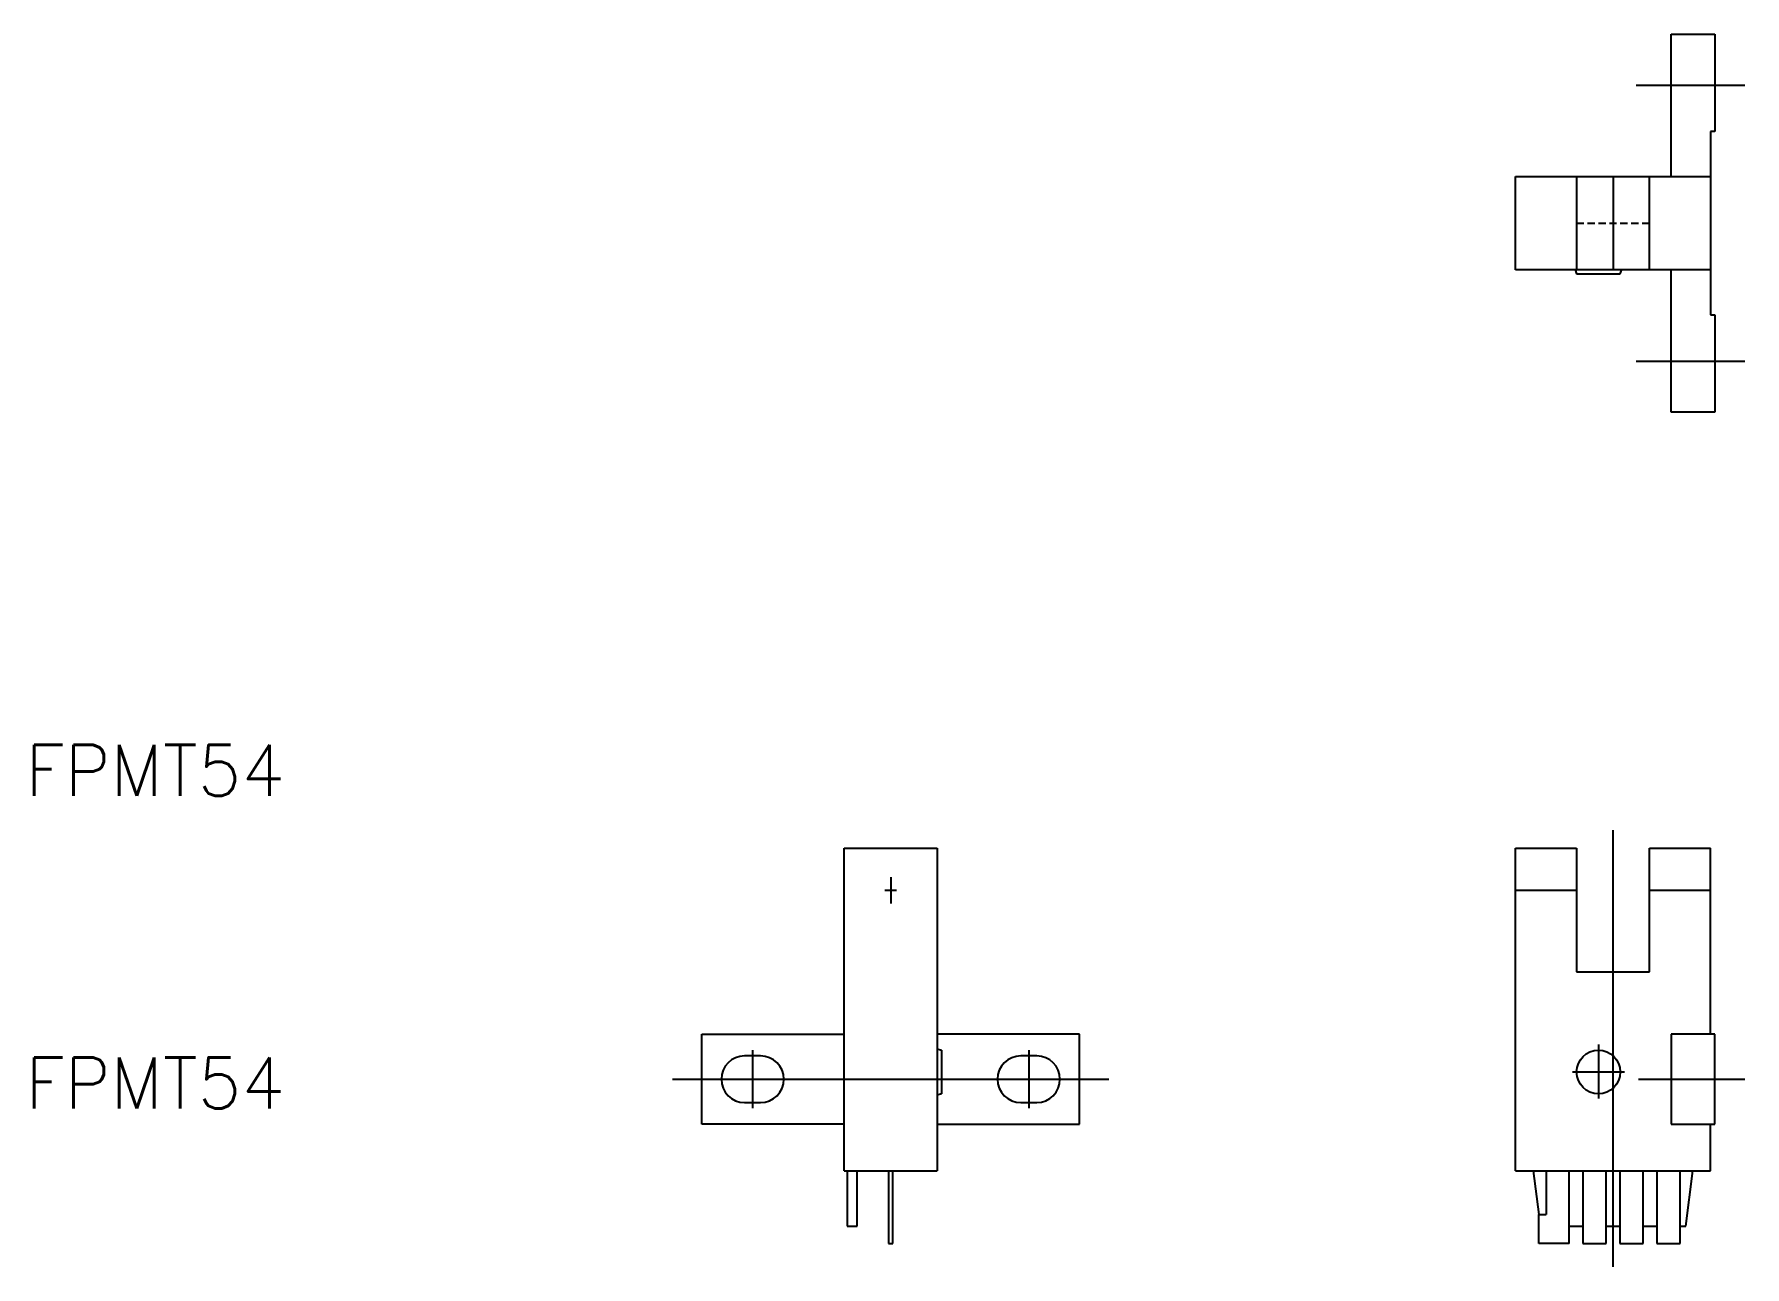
# Model space of a CAD drawing. Extents: x -58 to 59, y 24 to 108.
import ezdxf

# ---------------------------------------------------------------- set-up
doc = ezdxf.new("R2010")
doc.units = 0
doc.linetypes.add('CENTER', pattern=[50.8, 31.75, -6.35, 6.35, -6.35])
doc.linetypes.add('DASHED', pattern=[0.75, 0.5, -0.25])
doc.layers.get('0').update_dxf_attribs({"linetype": 'CONTINUOUS'})
doc.layers.add('CENTER', color=1, linetype='CENTER')
doc.styles.get("Standard").update_dxf_attribs({"font": 'txt.shx'})

msp = doc.modelspace()

# ---------------------------------------------------------------- linework, layer by layer
at = {"linetype": 'CONTINUOUS'}
for p, q in [((54.365049, 98.546766), (54.365049, 108.346766)), ((54.365049, 108.346766), (57.365049, 108.346766)), ((57.365049, 108.346766), (57.365049, 101.646766)), ((57.065049, 101.646766), (57.065049, 89.046766)), ((57.365049, 101.646766), (57.065049, 101.646766)), ((43.665049, 98.546766), (57.065049, 98.546766)), ((43.665049, 92.146766), (43.665049, 98.546766)), ((47.865049, 98.546766), (47.865049, 92.146766)), ((52.865049, 92.146766), (52.865049, 98.546766)), ((57.065049, 92.146766), (43.665049, 92.146766)), ((47.765049, 92.149568), (47.865049, 91.849568)), ((47.865049, 91.849568), (50.865049, 91.849568)), ((50.865049, 91.849568), (50.965049, 92.149568)), ((54.365049, 82.346766), (54.365049, 92.146766)), ((57.065049, 89.046766), (57.365049, 89.046766)), ((57.365049, 89.046766), (57.365049, 82.346766)), ((57.365049, 82.346766), (54.365049, 82.346766)), ((-2.534951, 30.146766), (-2.534951, 52.346766)), ((-2.534951, 52.346766), (3.865049, 52.346766)), ((3.865049, 52.346766), (3.865049, 30.146766)), ((43.665049, 30.146766), (43.665049, 52.346766)), ((43.665049, 52.346766), (47.865049, 52.346766)), ((47.865049, 52.346766), (47.865049, 43.846766)), ((52.865049, 43.846766), (52.865049, 52.346766)), ((52.865049, 52.346766), (57.065049, 52.346766)), ((57.065049, 39.546766), (57.065049, 52.346766)), ((43.665049, 49.446766), (47.865049, 49.446766)), ((52.865049, 49.446766), (57.065049, 49.446766)), ((47.865049, 43.846766), (52.865049, 43.846766)), ((-12.334951, 39.546766), (-2.534951, 39.546766)), ((-12.334951, 33.346766), (-12.334951, 39.546766)), ((13.665049, 39.546766), (3.865049, 39.546766)), ((13.665049, 33.346766), (13.665049, 39.546766)), ((54.365049, 39.546766), (54.365049, 33.346766)), ((57.365049, 39.546766), (54.365049, 39.546766)), ((57.365049, 33.346766), (57.365049, 39.546766)), ((-8.284951, 38.046766), (-9.384951, 38.046766)), ((3.865049, 38.546766), (4.165049, 38.446766)), ((4.165049, 38.446766), (4.165049, 35.446766)), ((10.715049, 38.046766), (9.615049, 38.046766)), ((4.165049, 35.446766), (3.865049, 35.346766)), ((-9.384951, 34.846766), (-8.284951, 34.846766)), ((9.615049, 34.846766), (10.715049, 34.846766)), ((-2.534951, 33.346766), (-12.334951, 33.346766)), ((3.865049, 33.346766), (13.665049, 33.346766)), ((54.365049, 33.346766), (57.365049, 33.346766)), ((57.065049, 30.146766), (57.065049, 33.346766)), ((-2.534951, 30.146766), (3.865049, 30.146766)), ((-2.334951, 30.146766), (-2.334951, 26.346766)), ((-1.634951, 26.346766), (-1.634951, 30.146766)), ((0.515049, 30.146766), (0.515049, 25.146766)), ((0.815049, 25.146766), (0.815049, 30.146766)), ((43.665049, 30.146766), (57.065049, 30.146766)), ((44.865049, 30.146766), (45.259786, 27.146766)), ((45.755049, 30.146766), (45.755049, 27.146766)), ((47.355049, 25.146766), (47.355049, 30.146766)), ((48.295049, 30.146766), (48.295049, 25.146766)), ((49.895049, 25.146766), (49.895049, 30.146766)), ((50.835049, 30.146766), (50.835049, 25.146766)), ((52.435049, 25.146766), (52.435049, 30.146766)), ((53.375049, 30.146766), (53.375049, 25.146766)), ((54.975049, 25.146766), (54.975049, 30.146766)), ((55.365049, 26.346766), (55.865049, 30.146766)), ((45.255049, 25.146766), (45.255049, 27.146766)), ((45.255049, 27.146766), (45.755049, 27.146766)), ((-2.334951, 26.346766), (-1.634951, 26.346766)), ((47.355049, 26.346766), (48.295049, 26.346766)), ((49.895049, 26.346766), (50.835049, 26.346766)), ((52.435049, 26.346766), (53.375049, 26.346766)), ((54.975049, 26.346766), (55.365049, 26.346766)), ((0.515049, 25.146766), (0.815049, 25.146766)), ((47.355049, 25.146766), (45.255049, 25.146766)), ((48.295049, 25.146766), (49.895049, 25.146766)), ((50.835049, 25.146766), (52.435049, 25.146766)), ((53.375049, 25.146766), (54.975049, 25.146766))]:
    msp.add_line(p, q, dxfattribs=at)
at = {"color": 3, "linetype": 'DASHED'}
msp.add_line((47.865049, 95.346766), (52.865049, 95.346766), dxfattribs=at)
at = {"linetype": 'CONTINUOUS'}
msp.add_circle((49.365049, 36.946766), 1.5, dxfattribs=at)
for centre, start, end in [((-9.384951, 36.446766), 90, 270), ((-8.284951, 36.446766), 270, 90), ((9.615049, 36.446766), 90, 270), ((10.715049, 36.446766), 270, 90)]:
    msp.add_arc(centre, 1.6, start, end, dxfattribs=at)
at = {"layer": 'CENTER', "linetype": 'CENTER'}
for p, q in [((51.964042, 104.846766), (59.427778, 104.846766)), ((50.365049, 98.546766), (50.365049, 92.146766)), ((51.964042, 85.846766), (59.427778, 85.846766)), ((50.365049, 23.543626), (50.365049, 53.584841)), ((0.265049, 49.446766), (1.065049, 49.446766)), ((0.665049, 50.346766), (0.665049, 48.546766)), ((49.365049, 38.840534), (49.365049, 35.114502)), ((-8.834951, 38.446766), (-8.834951, 34.446766)), ((10.165049, 38.446766), (10.165049, 34.446766)), ((47.568046, 36.946766), (51.1453, 36.946766)), ((-14.334951, 36.446766), (15.665049, 36.446766)), ((52.110264, 36.446766), (59.432633, 36.446766))]:
    msp.add_line(p, q, dxfattribs=at)

# ---------------------------------------------------------------- texts
for p in [(-58.863231, 55.948815), (-58.863231, 34.44343)]:
    msp.add_text('FPMT54', height=3.5).set_placement(p)

doc.saveas('drawing.dxf')
